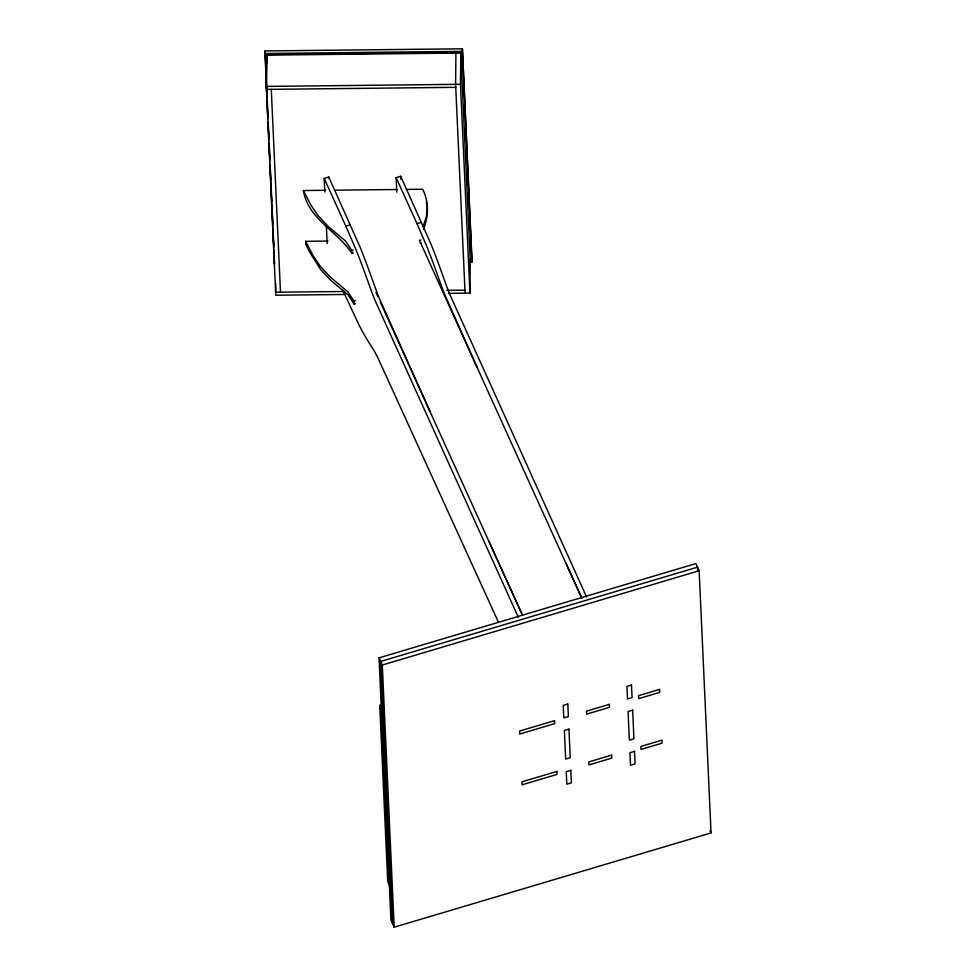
<?xml version="1.0" encoding="UTF-8"?>
<svg xmlns="http://www.w3.org/2000/svg" width="976" height="976" viewBox="0 0 976 976"><rect width="100%" height="100%" fill="white"/><g stroke="black" fill="none" stroke-linecap="round" stroke-linejoin="round"><path stroke-width="1.46" d="M266.948 97.478L264.972 50.947L462.392 48.8L471.957 259.592L471.933 262.154L468.895 262.178M345.443 294.459L275.769 295.216L266.289 86.413L266.619 54.473L460.794 52.362L470.286 261.849M266.753 57.462L266.424 89.389L455.743 87.34M275.72 283.113L275.635 292.227L344.516 291.482M355.618 303.768L354.19 304.195L347.944 294.728L330.84 280.429L320.592 269.522L309.599 252.089L305.83 244.293L305.854 241.743M455.938 52.423L455.609 84.351L465.088 293.154M448.435 293.337L469.944 293.105L460.465 84.302L460.794 52.362M471.933 262.154L462.392 48.8M469.944 293.105L470.261 261.165M427.378 206.936L426.353 216.391L423.23 226.371M423.364 229.36C428.806 216.587 428.976 201.764 422.645 189.234L406.467 189.405M324.813 192.065L324.203 178.413L328.778 177.059L360.059 247.111A151.439 28.011 73.4 0 1 368.013 267.668L375.821 289.238A76.677 14.189 73.4 0 0 380.006 299.913L430.184 411.884M396.793 192.187L396.134 177.632L400.709 176.278L430.892 243.902A143.326 26.511 73.4 0 1 438.956 264.899L446.374 285.529A71.065 13.152 73.4 0 0 450.156 295.191L586.515 596.861M324.203 178.413L345.833 226.127L350.408 224.761M396.134 177.632L417.008 223.663L421.583 222.296M353.312 252.991L351.885 253.406L351.75 250.429L353.178 250.002M420.9 239.95L419.473 240.377L581.476 597.507M420.18 243.195L421.046 242.939M354.19 304.195L354.056 301.206L355.484 300.779M379.042 657.848L695.9 563.579L699.145 570.74L711.053 832.931L394.182 927.2L390.937 920.039L379.042 657.848L382.287 665.022L394.182 927.2M382.287 665.022L699.145 570.74M389.351 885.147L387.728 881.56L379.737 705.526L382.665 704.66M264.947 53.497L462.356 51.35M266.607 55.132L460.806 53.021M266.289 86.413L460.465 84.302M351.885 253.406C337.574 231.141 308.209 219.478 303.39 190.527L325.752 190.283M334.695 190.186L397.305 189.503M305.83 244.293L305.695 241.316L328.058 241.072M468.919 259.628L471.957 259.592M446.776 290.372L464.954 290.177M351.75 250.429L345.504 240.974L328.4 226.664L318.152 215.757L310.893 205.045L303.39 190.527M354.056 301.206L347.81 291.751L330.705 277.44L320.457 266.546L313.186 255.822L305.695 241.316M522.392 614.807L489 541.558M518.329 617.296L375.431 301.267A76.677 14.189 73.4 0 1 371.246 290.616L363.438 269.034A151.439 28.011 73.4 0 0 355.484 248.465L345.833 226.127M581.94 598.227L565.836 562.981M709.967 830.539L711.053 832.931M376.016 292.483L377.858 296.558M380.323 301.987L522.514 615.429M498.346 622.017L378.005 358.058A76.677 14.189 73.4 0 0 373.967 350.604L366.598 338.733A151.439 28.011 73.4 0 1 358.948 324.886L342.613 289.97M379.737 705.526L381.36 709.113M417.008 223.663L426.317 245.269A143.326 26.511 73.4 0 1 434.381 266.253L441.799 286.883A71.065 13.152 73.4 0 0 445.581 296.558L476.874 366.891M426.292 201.959L427.146 206.143M697.657 570.191L697.523 567.166L380.664 661.435L392.559 923.613M400.709 176.278L400.843 179.303M328.778 177.059L328.814 178.047M326.326 225.419L327.155 243.61M271.279 89.341L280.49 292.178M266.619 54.473L266.948 62.696M264.972 50.947L265.936 72.175M266.082 75.213L266.899 93.403M267.18 99.479L267.936 116.156M268.205 122.22L268.9 137.384M269.169 143.448L269.864 158.612M270.132 164.688L270.828 179.852M271.096 185.916L271.792 201.08M272.06 207.144L272.816 223.821M273.024 228.372L273.78 245.061M273.988 249.612L274.512 264.289L273.902 250.649M267.082 100.516L267.912 118.706M268.046 121.744L268.876 139.946M269.01 142.972L269.84 161.174M269.974 164.2L272.792 226.383M272.938 229.409L273.756 247.611M567.812 704.001L563.237 705.367L563.799 717.897L568.374 716.543L567.812 704.001M631.496 685.054L626.921 686.409L627.495 698.95L632.07 697.596L631.496 685.054M554.539 720.654L519.586 731.061L519.72 734.037L554.673 723.643L554.539 720.654M609.366 704.343L586.503 711.15L586.637 714.127L609.512 707.332L609.366 704.343M659.569 689.41L638.585 695.656L638.719 698.633L659.703 692.387L659.569 689.41M568.947 729.109L564.372 730.475L565.665 759.096L570.24 757.73L568.947 729.109M632.643 710.162L628.068 711.528L629.361 740.137L633.936 738.783L632.643 710.162M556.845 771.443L521.892 781.837L522.026 784.826L556.979 774.419L556.845 771.443M611.671 755.119L588.809 761.927L588.943 764.916L611.806 758.108L611.671 755.119M661.874 740.186L640.89 746.433L641.025 749.409L662.009 743.175L661.874 740.186M570.814 770.308L566.239 771.662L566.812 784.204L571.387 782.837L570.814 770.308M634.51 751.349L629.935 752.716L630.508 765.257L635.083 763.891L634.51 751.349"/></g></svg>
